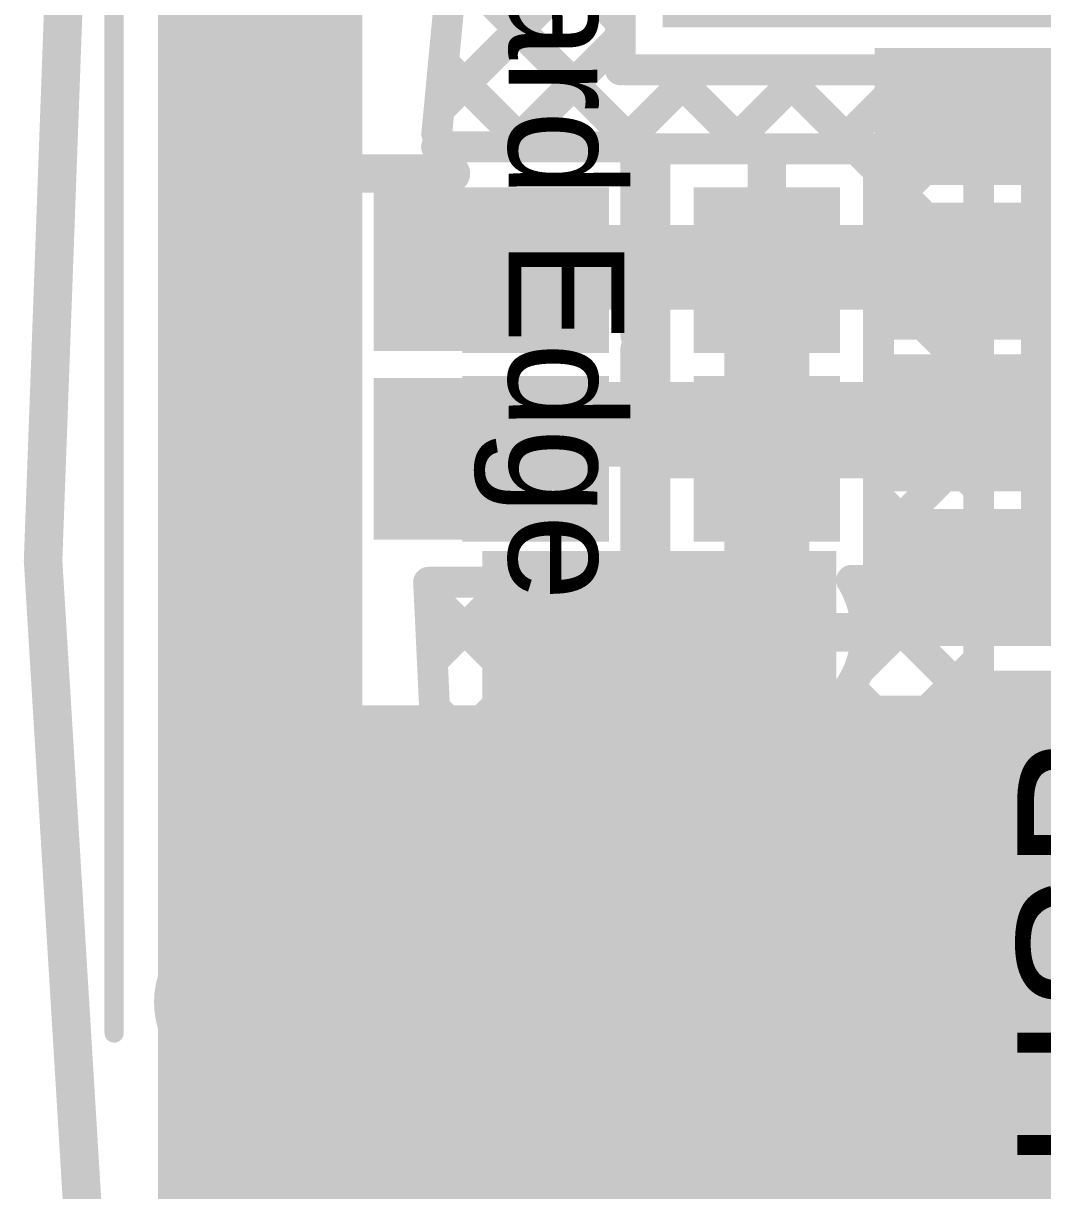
# Model space of a CAD drawing. Header units: millimetres. Extents: x -0.57 to 2.98, y -0.65 to 2.86.
# Drawn here: x -0.575 to -0.3104, y 0.9421 to 1.2451 of the extents above; entities that cross this region are included whole.
import ezdxf

# ---------------------------------------------------------------- set-up
doc = ezdxf.new("R2010")
doc.units = ezdxf.units.MM
doc.header["$MEASUREMENT"] = 0
for name, color, linetype in [('BottomLayer', 5, 'Continuous'), ('BottomPaste', 16, 'Continuous'), ('BottomSolder', 6, 'Continuous'), ('Mechanical2', 216, 'Continuous'), ('MultiLayer', 9, 'Continuous'), ('PadHoleLayer', 156, 'Continuous'), ('TopLayer', 1, 'Continuous'), ('TopOverlay', 2, 'Continuous'), ('TopPaste', 8, 'Continuous'), ('TopSolder', 216, 'Continuous'), ('ViaHoleLayer', 16, 'Continuous')]:
    doc.layers.add(name, color=color, linetype=linetype)
doc.styles.add('Arial', font='', dxfattribs={"height": 0.2})
doc.styles.get('Arial').set_extended_font_data('Arial')

# ---------------------------------------------------------------- blocks, each defined once
blk = doc.blocks.new('U262_061N_4BVC11_238')
at = {"layer": 'BottomLayer'}
h = blk.add_hatch(color=5, dxfattribs=at)
edge = h.paths.add_edge_path()
edge.add_arc((0.17008, 0.08366), 0.01969, 0, 180)
edge.add_line((0.15039, 0.08366), (0.15039, 0.04429))
edge.add_arc((0.17008, 0.04429), 0.01969, 180, 360)
edge.add_line((0.18976, 0.04429), (0.18976, 0.08366))
h = blk.add_hatch(color=5, dxfattribs=at)
edge = h.paths.add_edge_path()
edge.add_arc((0.17008, -0.06398), 0.01969, 0, 180)
edge.add_line((0.15039, -0.06398), (0.15039, -0.10335))
edge.add_arc((0.17008, -0.10335), 0.01969, 180, 360)
edge.add_line((0.18976, -0.10335), (0.18976, -0.06398))
at = {"layer": 'BottomSolder'}
h = blk.add_hatch(color=6, dxfattribs=at)
edge = h.paths.add_edge_path()
edge.add_arc((0.17008, 0.08366), 0.02369, 0, 180)
edge.add_line((0.14639, 0.08366), (0.14639, 0.04429))
edge.add_arc((0.17008, 0.04429), 0.02369, 180, 360)
edge.add_line((0.19376, 0.04429), (0.19376, 0.08366))
h = blk.add_hatch(color=6, dxfattribs=at)
edge = h.paths.add_edge_path()
edge.add_arc((0.17008, -0.06398), 0.02369, 0, 180)
edge.add_line((0.14639, -0.06398), (0.14639, -0.10335))
edge.add_arc((0.17008, -0.10335), 0.02369, 180, 360)
edge.add_line((0.19376, -0.10335), (0.19376, -0.06398))
at = {"layer": 'MultiLayer'}
h = blk.add_hatch(color=9, dxfattribs=at)
edge = h.paths.add_edge_path()
edge.add_arc((0.17008, 0.08366), 0.01969, 0, 180)
edge.add_line((0.15039, 0.08366), (0.15039, 0.04429))
edge.add_arc((0.17008, 0.04429), 0.01969, 180, 360)
edge.add_line((0.18976, 0.04429), (0.18976, 0.08366))
h = blk.add_hatch(color=9, dxfattribs=at)
edge = h.paths.add_edge_path()
edge.add_arc((0.17008, -0.06398), 0.01969, 0, 180)
edge.add_line((0.15039, -0.06398), (0.15039, -0.10335))
edge.add_arc((0.17008, -0.10335), 0.01969, 180, 360)
edge.add_line((0.18976, -0.10335), (0.18976, -0.06398))
at = {"layer": 'PadHoleLayer'}
h = blk.add_hatch(color=156, dxfattribs=at)
edge = h.paths.add_edge_path()
edge.add_arc((0.17008, 0.04626), 0.00984, 180, 360)
edge.add_line((0.17992, 0.04626), (0.17992, 0.08169))
edge.add_arc((0.17008, 0.08169), 0.00984, 0, 180)
edge.add_line((0.16024, 0.08169), (0.16024, 0.04626))
h = blk.add_hatch(color=156, dxfattribs=at)
edge = h.paths.add_edge_path()
edge.add_arc((0.17008, -0.10138), 0.00984, 180, 360)
edge.add_line((0.17992, -0.10138), (0.17992, -0.06594))
edge.add_arc((0.17008, -0.06594), 0.00984, 0, 180)
edge.add_line((0.16024, -0.06594), (0.16024, -0.10138))
at = {"layer": 'TopLayer'}
for points in [[(-0.07362, 0.10335), (-0.04606, 0.10335), (-0.04606, 0.06398), (-0.07362, 0.06398)], [(-0.03346, 0.10335), (-0.00591, 0.10335), (-0.00591, 0.06398), (-0.03346, 0.06398)], [(0.03346, 0.06398), (0.00591, 0.06398), (0.00591, 0.10335), (0.03346, 0.10335)], [(0.07362, 0.06398), (0.04606, 0.06398), (0.04606, 0.10335), (0.07362, 0.10335)], [(0.09449, 0.10335), (0.12205, 0.10335), (0.12205, 0.06398), (0.09449, 0.06398)]]:
    blk.add_hatch(color=1, dxfattribs=at).paths.add_polyline_path(points)
h = blk.add_hatch(color=1, dxfattribs=at)
edge = h.paths.add_edge_path()
edge.add_arc((0.17008, 0.08366), 0.01969, 0, 180)
edge.add_line((0.15039, 0.08366), (0.15039, 0.04429))
edge.add_arc((0.17008, 0.04429), 0.01969, 180, 360)
edge.add_line((0.18976, 0.04429), (0.18976, 0.08366))
h = blk.add_hatch(color=1, dxfattribs=at)
edge = h.paths.add_edge_path()
edge.add_arc((0.17008, -0.06398), 0.01969, 0, 180)
edge.add_line((0.15039, -0.06398), (0.15039, -0.10335))
edge.add_arc((0.17008, -0.10335), 0.01969, 180, 360)
edge.add_line((0.18976, -0.10335), (0.18976, -0.06398))
at = {"layer": 'TopPaste'}
for points in [[(-0.07362, 0.10335), (-0.04606, 0.10335), (-0.04606, 0.06398), (-0.07362, 0.06398)], [(-0.03346, 0.10335), (-0.00591, 0.10335), (-0.00591, 0.06398), (-0.03346, 0.06398)], [(0.03346, 0.06398), (0.00591, 0.06398), (0.00591, 0.10335), (0.03346, 0.10335)], [(0.07362, 0.06398), (0.04606, 0.06398), (0.04606, 0.10335), (0.07362, 0.10335)], [(0.09449, 0.10335), (0.12205, 0.10335), (0.12205, 0.06398), (0.09449, 0.06398)]]:
    blk.add_hatch(color=8, dxfattribs=at).paths.add_polyline_path(points)
at = {"layer": 'TopSolder'}
for points in [[(-0.07762, 0.10735), (-0.04206, 0.10735), (-0.04206, 0.05998), (-0.07762, 0.05998)], [(-0.03746, 0.10735), (-0.00191, 0.10735), (-0.00191, 0.05998), (-0.03746, 0.05998)], [(0.03746, 0.05998), (0.00191, 0.05998), (0.00191, 0.10735), (0.03746, 0.10735)], [(0.07762, 0.05998), (0.04206, 0.05998), (0.04206, 0.10735), (0.07762, 0.10735)], [(0.09049, 0.10735), (0.12605, 0.10735), (0.12605, 0.05998), (0.09049, 0.05998)]]:
    blk.add_hatch(color=216, dxfattribs=at).paths.add_polyline_path(points)
h = blk.add_hatch(color=216, dxfattribs=at)
edge = h.paths.add_edge_path()
edge.add_arc((0.17008, 0.08366), 0.02369, 0, 180)
edge.add_line((0.14639, 0.08366), (0.14639, 0.04429))
edge.add_arc((0.17008, 0.04429), 0.02369, 180, 360)
edge.add_line((0.19376, 0.04429), (0.19376, 0.08366))
h = blk.add_hatch(color=216, dxfattribs=at)
edge = h.paths.add_edge_path()
edge.add_arc((0.17008, -0.06398), 0.02369, 0, 180)
edge.add_line((0.14639, -0.06398), (0.14639, -0.10335))
edge.add_arc((0.17008, -0.10335), 0.02369, 180, 360)
edge.add_line((0.19376, -0.10335), (0.19376, -0.06398))
at = {"layer": 'TopOverlay'}
for points, const_width in [([(0.17808, -0.03701), (0.17808, 0.01348)], 0.005), ([(-0.045, -0.105), (-0.045, -0.05)], 0.01), ([(-0.045, -0.105), (-0.0675, -0.0825)], 0.01), ([(-0.045, -0.105), (-0.0225, -0.0825)], 0.01), ([(0.17808, -0.1374), (-0.17808, -0.1374)], 0.005)]:
    blk.add_lwpolyline(points, dxfattribs=dict(at, const_width=const_width))
for points, const_width in [([(0.17683, 0.01348, 1), (0.17933, 0.01348, 1)], 0.0025), ([(0.17683, -0.03701, 1), (0.17933, -0.03701, 1)], 0.0025), ([(-0.0475, -0.05, 1), (-0.0425, -0.05, 1)], 0.005), ([(-0.07, -0.0825, 1), (-0.065, -0.0825, 1)], 0.005), ([(-0.025, -0.0825, 1), (-0.02, -0.0825, 1)], 0.005), ([(-0.0475, -0.105, 1), (-0.0425, -0.105, 1)], 0.005), ([(-0.0475, -0.105, 1), (-0.0425, -0.105, 1)], 0.005), ([(-0.0475, -0.105, 1), (-0.0425, -0.105, 1)], 0.005), ([(0.17683, -0.1374, 1), (0.17933, -0.1374, 1)], 0.0025)]:
    blk.add_lwpolyline(points, format="xyb", close=True, dxfattribs=dict(at, const_width=const_width))
blk.add_text('Board Edge', height=0.03, dxfattribs=at).set_placement((-0.146, -0.035))
blk = doc.blocks.new('R__0603_B_253')
at = {"layer": 'BottomLayer'}
for points in [[(-0.045, -0.0175), (-0.045, 0.0175), (-0.015, 0.0175), (-0.015, -0.0175)], [(0.015, -0.0175), (0.015, 0.0175), (0.045, 0.0175), (0.045, -0.0175)]]:
    blk.add_hatch(color=5, dxfattribs=at).paths.add_polyline_path(points)
at = {"layer": 'BottomPaste'}
for points in [[(-0.045, -0.0175), (-0.045, 0.0175), (-0.015, 0.0175), (-0.015, -0.0175)], [(0.015, -0.0175), (0.015, 0.0175), (0.045, 0.0175), (0.045, -0.0175)]]:
    blk.add_hatch(color=16, dxfattribs=at).paths.add_polyline_path(points)
at = {"layer": 'BottomSolder'}
for points in [[(-0.049, -0.0215), (-0.049, 0.0215), (-0.011, 0.0215), (-0.011, -0.0215)], [(0.011, -0.0215), (0.011, 0.0215), (0.049, 0.0215), (0.049, -0.0215)]]:
    blk.add_hatch(color=6, dxfattribs=at).paths.add_polyline_path(points)
blk = doc.blocks.new('R__0603_B_254')
at = {"layer": 'BottomLayer'}
for points in [[(-0.045, -0.0175), (-0.045, 0.0175), (-0.015, 0.0175), (-0.015, -0.0175)], [(0.015, -0.0175), (0.015, 0.0175), (0.045, 0.0175), (0.045, -0.0175)]]:
    blk.add_hatch(color=5, dxfattribs=at).paths.add_polyline_path(points)
at = {"layer": 'BottomPaste'}
for points in [[(-0.045, -0.0175), (-0.045, 0.0175), (-0.015, 0.0175), (-0.015, -0.0175)], [(0.015, -0.0175), (0.015, 0.0175), (0.045, 0.0175), (0.045, -0.0175)]]:
    blk.add_hatch(color=16, dxfattribs=at).paths.add_polyline_path(points)
at = {"layer": 'BottomSolder'}
for points in [[(-0.049, -0.0215), (-0.049, 0.0215), (-0.011, 0.0215), (-0.011, -0.0215)], [(0.011, -0.0215), (0.011, 0.0215), (0.049, 0.0215), (0.049, -0.0215)]]:
    blk.add_hatch(color=6, dxfattribs=at).paths.add_polyline_path(points)

msp = doc.modelspace()

# ---------------------------------------------------------------- hatches: boundary and pattern name
at = {"layer": 'BottomLayer'}
for points in [[(-0.408, 1.244), (0.022, 1.244), (0.022, 1.613), (-0.408, 1.613)], [(-0.409, 1.244), (-0.277, 1.244), (-0.277, 1.354), (-0.409, 1.354)], [(-0.316, 1.084), (-0.275, 1.084), (-0.275, 1.236), (-0.316, 1.236)], [(-0.484, 1.16), (-0.427, 1.16), (-0.427, 1.202), (-0.484, 1.202)], [(-0.484, 1.111), (-0.427, 1.111), (-0.427, 1.153), (-0.484, 1.153)]]:
    msp.add_hatch(color=5, dxfattribs=at).paths.add_polyline_path(points)
h = msp.add_hatch(color=5, dxfattribs=at)
edge = h.paths.add_edge_path()
edge.add_arc((-0.4678, 1.18176), 0.01181, 0, 360)
h = msp.add_hatch(color=5, dxfattribs=at)
edge = h.paths.add_edge_path()
edge.add_arc((-0.4678, 1.141), 0.01181, 0, 360)
h = msp.add_hatch(color=5, dxfattribs=at)
edge = h.paths.add_edge_path()
edge.add_arc((-0.382, 1.087), 0.01181, 0, 360)
h = msp.add_hatch(color=5, dxfattribs=at)
edge = h.paths.add_edge_path()
edge.add_arc((-0.52332, 1.027), 0.01181, 0, 360)
h = msp.add_hatch(color=5, dxfattribs=at)
edge = h.paths.add_edge_path()
edge.add_arc((-0.4995, 1.027), 0.01181, 0, 360)
h = msp.add_hatch(color=5, dxfattribs=at)
edge = h.paths.add_edge_path()
edge.add_arc((-0.47569, 1.027), 0.01181, 0, 360)
h = msp.add_hatch(color=5, dxfattribs=at)
edge = h.paths.add_edge_path()
edge.add_arc((-0.37168, 1.02552), 0.01181, 0, 360)
h = msp.add_hatch(color=5, dxfattribs=at)
edge = h.paths.add_edge_path()
edge.add_arc((-0.34786, 1.02552), 0.01181, 0, 360)
h = msp.add_hatch(color=5, dxfattribs=at)
edge = h.paths.add_edge_path()
edge.add_arc((-0.32404, 1.02552), 0.01181, 0, 360)
h = msp.add_hatch(color=5, dxfattribs=at)
edge = h.paths.add_edge_path()
edge.add_arc((-0.52332, 0.955), 0.01181, 0, 360)
h = msp.add_hatch(color=5, dxfattribs=at)
edge = h.paths.add_edge_path()
edge.add_arc((-0.4995, 0.955), 0.01181, 0, 360)
h = msp.add_hatch(color=5, dxfattribs=at)
edge = h.paths.add_edge_path()
edge.add_arc((-0.47569, 0.955), 0.01181, 0, 360)
h = msp.add_hatch(color=5, dxfattribs=at)
edge = h.paths.add_edge_path()
edge.add_arc((-0.372, 0.955), 0.01181, 0, 360)
h = msp.add_hatch(color=5, dxfattribs=at)
edge = h.paths.add_edge_path()
edge.add_arc((-0.34818, 0.955), 0.01181, 0, 360)
h = msp.add_hatch(color=5, dxfattribs=at)
edge = h.paths.add_edge_path()
edge.add_arc((-0.32436, 0.955), 0.01181, 0, 360)
at = {"layer": 'BottomSolder'}
h = msp.add_hatch(color=6, dxfattribs=at)
edge = h.paths.add_edge_path()
edge.add_arc((-0.4678, 1.18176), 0.00791, 0, 360)
h = msp.add_hatch(color=6, dxfattribs=at)
edge = h.paths.add_edge_path()
edge.add_arc((-0.4678, 1.141), 0.00791, 0, 360)
h = msp.add_hatch(color=6, dxfattribs=at)
edge = h.paths.add_edge_path()
edge.add_arc((-0.382, 1.087), 0.00791, 0, 360)
h = msp.add_hatch(color=6, dxfattribs=at)
edge = h.paths.add_edge_path()
edge.add_arc((-0.52332, 1.027), 0.00791, 0, 360)
h = msp.add_hatch(color=6, dxfattribs=at)
edge = h.paths.add_edge_path()
edge.add_arc((-0.4995, 1.027), 0.00791, 0, 360)
h = msp.add_hatch(color=6, dxfattribs=at)
edge = h.paths.add_edge_path()
edge.add_arc((-0.47569, 1.027), 0.00791, 0, 360)
h = msp.add_hatch(color=6, dxfattribs=at)
edge = h.paths.add_edge_path()
edge.add_arc((-0.37168, 1.02552), 0.00791, 0, 360)
h = msp.add_hatch(color=6, dxfattribs=at)
edge = h.paths.add_edge_path()
edge.add_arc((-0.34786, 1.02552), 0.00791, 0, 360)
h = msp.add_hatch(color=6, dxfattribs=at)
edge = h.paths.add_edge_path()
edge.add_arc((-0.32404, 1.02552), 0.00791, 0, 360)
h = msp.add_hatch(color=6, dxfattribs=at)
edge = h.paths.add_edge_path()
edge.add_arc((-0.52332, 0.955), 0.00791, 0, 360)
h = msp.add_hatch(color=6, dxfattribs=at)
edge = h.paths.add_edge_path()
edge.add_arc((-0.4995, 0.955), 0.00791, 0, 360)
h = msp.add_hatch(color=6, dxfattribs=at)
edge = h.paths.add_edge_path()
edge.add_arc((-0.47569, 0.955), 0.00791, 0, 360)
h = msp.add_hatch(color=6, dxfattribs=at)
edge = h.paths.add_edge_path()
edge.add_arc((-0.372, 0.955), 0.00791, 0, 360)
h = msp.add_hatch(color=6, dxfattribs=at)
edge = h.paths.add_edge_path()
edge.add_arc((-0.34818, 0.955), 0.00791, 0, 360)
h = msp.add_hatch(color=6, dxfattribs=at)
edge = h.paths.add_edge_path()
edge.add_arc((-0.32436, 0.955), 0.00791, 0, 360)
at = {"layer": 'TopLayer'}
for points in [[(-0.54, 0.908), (-0.487, 0.908), (-0.487, 1.353), (-0.54, 1.353)], [(-0.351, 1.085), (-0.249, 1.085), (-0.249, 1.117), (-0.351, 1.117)], [(-0.4558, 0.962), (-0.364, 0.962), (-0.364, 1.10806), (-0.4558, 1.10806)], [(-0.52, 0.908), (-0.308, 0.908), (-0.308, 1.068), (-0.52, 1.068)]]:
    msp.add_hatch(color=1, dxfattribs=at).paths.add_polyline_path(points)
h = msp.add_hatch(color=1, dxfattribs=at)
edge = h.paths.add_edge_path()
edge.add_arc((-0.4678, 1.18176), 0.01181, 0, 360)
h = msp.add_hatch(color=1, dxfattribs=at)
edge = h.paths.add_edge_path()
edge.add_arc((-0.4678, 1.141), 0.01181, 0, 360)
h = msp.add_hatch(color=1, dxfattribs=at)
edge = h.paths.add_edge_path()
edge.add_arc((-0.382, 1.087), 0.01181, 0, 360)
h = msp.add_hatch(color=1, dxfattribs=at)
edge = h.paths.add_edge_path()
edge.add_arc((-0.52332, 1.027), 0.01181, 0, 360)
h = msp.add_hatch(color=1, dxfattribs=at)
edge = h.paths.add_edge_path()
edge.add_arc((-0.4995, 1.027), 0.01181, 0, 360)
h = msp.add_hatch(color=1, dxfattribs=at)
edge = h.paths.add_edge_path()
edge.add_arc((-0.47569, 1.027), 0.01181, 0, 360)
h = msp.add_hatch(color=1, dxfattribs=at)
edge = h.paths.add_edge_path()
edge.add_arc((-0.37168, 1.02552), 0.01181, 0, 360)
h = msp.add_hatch(color=1, dxfattribs=at)
edge = h.paths.add_edge_path()
edge.add_arc((-0.34786, 1.02552), 0.01181, 0, 360)
h = msp.add_hatch(color=1, dxfattribs=at)
edge = h.paths.add_edge_path()
edge.add_arc((-0.32404, 1.02552), 0.01181, 0, 360)
h = msp.add_hatch(color=1, dxfattribs=at)
edge = h.paths.add_edge_path()
edge.add_arc((-0.52332, 0.955), 0.01181, 0, 360)
h = msp.add_hatch(color=1, dxfattribs=at)
edge = h.paths.add_edge_path()
edge.add_arc((-0.4995, 0.955), 0.01181, 0, 360)
h = msp.add_hatch(color=1, dxfattribs=at)
edge = h.paths.add_edge_path()
edge.add_arc((-0.47569, 0.955), 0.01181, 0, 360)
h = msp.add_hatch(color=1, dxfattribs=at)
edge = h.paths.add_edge_path()
edge.add_arc((-0.372, 0.955), 0.01181, 0, 360)
h = msp.add_hatch(color=1, dxfattribs=at)
edge = h.paths.add_edge_path()
edge.add_arc((-0.34818, 0.955), 0.01181, 0, 360)
h = msp.add_hatch(color=1, dxfattribs=at)
edge = h.paths.add_edge_path()
edge.add_arc((-0.32436, 0.955), 0.01181, 0, 360)
at = {"layer": 'TopSolder'}
h = msp.add_hatch(color=216, dxfattribs=at)
edge = h.paths.add_edge_path()
edge.add_arc((-0.4678, 1.18176), 0.00791, 0, 360)
h = msp.add_hatch(color=216, dxfattribs=at)
edge = h.paths.add_edge_path()
edge.add_arc((-0.4678, 1.141), 0.00791, 0, 360)
h = msp.add_hatch(color=216, dxfattribs=at)
edge = h.paths.add_edge_path()
edge.add_arc((-0.382, 1.087), 0.00791, 0, 360)
h = msp.add_hatch(color=216, dxfattribs=at)
edge = h.paths.add_edge_path()
edge.add_arc((-0.52332, 1.027), 0.00791, 0, 360)
h = msp.add_hatch(color=216, dxfattribs=at)
edge = h.paths.add_edge_path()
edge.add_arc((-0.4995, 1.027), 0.00791, 0, 360)
h = msp.add_hatch(color=216, dxfattribs=at)
edge = h.paths.add_edge_path()
edge.add_arc((-0.47569, 1.027), 0.00791, 0, 360)
h = msp.add_hatch(color=216, dxfattribs=at)
edge = h.paths.add_edge_path()
edge.add_arc((-0.37168, 1.02552), 0.00791, 0, 360)
h = msp.add_hatch(color=216, dxfattribs=at)
edge = h.paths.add_edge_path()
edge.add_arc((-0.34786, 1.02552), 0.00791, 0, 360)
h = msp.add_hatch(color=216, dxfattribs=at)
edge = h.paths.add_edge_path()
edge.add_arc((-0.32404, 1.02552), 0.00791, 0, 360)
h = msp.add_hatch(color=216, dxfattribs=at)
edge = h.paths.add_edge_path()
edge.add_arc((-0.52332, 0.955), 0.00791, 0, 360)
h = msp.add_hatch(color=216, dxfattribs=at)
edge = h.paths.add_edge_path()
edge.add_arc((-0.4995, 0.955), 0.00791, 0, 360)
h = msp.add_hatch(color=216, dxfattribs=at)
edge = h.paths.add_edge_path()
edge.add_arc((-0.47569, 0.955), 0.00791, 0, 360)
h = msp.add_hatch(color=216, dxfattribs=at)
edge = h.paths.add_edge_path()
edge.add_arc((-0.372, 0.955), 0.00791, 0, 360)
h = msp.add_hatch(color=216, dxfattribs=at)
edge = h.paths.add_edge_path()
edge.add_arc((-0.34818, 0.955), 0.00791, 0, 360)
h = msp.add_hatch(color=216, dxfattribs=at)
edge = h.paths.add_edge_path()
edge.add_arc((-0.32436, 0.955), 0.00791, 0, 360)
at = {"layer": 'ViaHoleLayer'}
h = msp.add_hatch(color=16, dxfattribs=at)
edge = h.paths.add_edge_path()
edge.add_arc((-0.4678, 1.18176), 0.00591, 0, 360)
h = msp.add_hatch(color=16, dxfattribs=at)
edge = h.paths.add_edge_path()
edge.add_arc((-0.4678, 1.141), 0.00591, 0, 360)
h = msp.add_hatch(color=16, dxfattribs=at)
edge = h.paths.add_edge_path()
edge.add_arc((-0.382, 1.087), 0.00591, 0, 360)
h = msp.add_hatch(color=16, dxfattribs=at)
edge = h.paths.add_edge_path()
edge.add_arc((-0.52332, 1.027), 0.00591, 0, 360)
h = msp.add_hatch(color=16, dxfattribs=at)
edge = h.paths.add_edge_path()
edge.add_arc((-0.4995, 1.027), 0.00591, 0, 360)
h = msp.add_hatch(color=16, dxfattribs=at)
edge = h.paths.add_edge_path()
edge.add_arc((-0.47569, 1.027), 0.00591, 0, 360)
h = msp.add_hatch(color=16, dxfattribs=at)
edge = h.paths.add_edge_path()
edge.add_arc((-0.37168, 1.02552), 0.00591, 0, 360)
h = msp.add_hatch(color=16, dxfattribs=at)
edge = h.paths.add_edge_path()
edge.add_arc((-0.34786, 1.02552), 0.00591, 0, 360)
h = msp.add_hatch(color=16, dxfattribs=at)
edge = h.paths.add_edge_path()
edge.add_arc((-0.32404, 1.02552), 0.00591, 0, 360)
h = msp.add_hatch(color=16, dxfattribs=at)
edge = h.paths.add_edge_path()
edge.add_arc((-0.52332, 0.955), 0.00591, 0, 360)
h = msp.add_hatch(color=16, dxfattribs=at)
edge = h.paths.add_edge_path()
edge.add_arc((-0.4995, 0.955), 0.00591, 0, 360)
h = msp.add_hatch(color=16, dxfattribs=at)
edge = h.paths.add_edge_path()
edge.add_arc((-0.47569, 0.955), 0.00591, 0, 360)
h = msp.add_hatch(color=16, dxfattribs=at)
edge = h.paths.add_edge_path()
edge.add_arc((-0.372, 0.955), 0.00591, 0, 360)
h = msp.add_hatch(color=16, dxfattribs=at)
edge = h.paths.add_edge_path()
edge.add_arc((-0.34818, 0.955), 0.00591, 0, 360)
h = msp.add_hatch(color=16, dxfattribs=at)
edge = h.paths.add_edge_path()
edge.add_arc((-0.32436, 0.955), 0.00591, 0, 360)

# ---------------------------------------------------------------- linework, layer by layer
at = {"layer": 'BottomLayer'}
for points, const_width in [([(-0.42, 1.233), (-0.42, 1.365)], 0.008), ([(-0.45263, 1.2781), (-0.42, 1.24546)], 0.008), ([(-0.46766, 1.21636), (-0.46248, 1.27117)], 0.008), ([(-0.46706, 1.22267), (-0.42, 1.26973)], 0.008), ([(-0.46347, 1.26065), (-0.411, 1.20818)], 0.008), ([(-0.44845, 1.213), (-0.42, 1.24145)], 0.008), ([(-0.46591, 1.23481), (-0.44411, 1.213)], 0.008), ([(-0.42016, 1.213), (-0.40016, 1.233)], 0.008), ([(-0.419, 1.233), (-0.327, 1.233)], 0.008), ([(-0.419, 1.233), (-0.327, 1.233)], 0.008), ([(-0.40754, 1.233), (-0.38704, 1.2125)], 0.008), ([(-0.39238, 1.2125), (-0.37188, 1.233)], 0.008), ([(-0.37925, 1.233), (-0.35875, 1.2125)], 0.008), ([(-0.3641, 1.2125), (-0.3436, 1.233)], 0.008), ([(-0.35097, 1.233), (-0.327, 1.20903)], 0.008), ([(-0.327, 1.073), (-0.327, 1.233)], 0.008), ([(-0.353, 1.19531), (-0.327, 1.22131)], 0.008), ([(-0.46772, 1.213), (-0.416, 1.213)], 0.008), ([(-0.411, 1.2125), (-0.353, 1.2125)], 0.008), ([(-0.411, 1.1635), (-0.411, 1.2125)], 0.008), ([(-0.35875, 1.2125), (-0.353, 1.20675)], 0.008), ([(-0.353, 1.1635), (-0.353, 1.2125)], 0.008), ([(-0.416, 1.164), (-0.416, 1.2095)], 0.008), ([(-0.416, 1.164), (-0.416, 1.2095)], 0.008), ([(-0.382, 1.181), (-0.382, 1.2085)], 0.01), ([(-0.353, 1.20675), (-0.327, 1.18075)], 0.008), ([(-0.416, 1.18888), (-0.411, 1.19388)], 0.008), ([(-0.353, 1.16703), (-0.327, 1.19303)], 0.008), ([(-0.416, 1.18489), (-0.411, 1.17989)], 0.008), ([(-0.407, 1.181), (-0.382, 1.181)], 0.01), ([(-0.382, 1.132), (-0.382, 1.174)], 0.022), ([(-0.382, 1.181), (-0.357, 1.181)], 0.01), ([(-0.353, 1.17846), (-0.327, 1.15246)], 0.008), ([(-0.416, 1.1606), (-0.411, 1.1656)], 0.008), ([(-0.411, 1.1495), (-0.411, 1.1635)], 0.008), ([(-0.411, 1.1495), (-0.411, 1.1635)], 0.008), ([(-0.353, 1.13874), (-0.327, 1.16474)], 0.008), ([(-0.353, 1.1495), (-0.353, 1.1635)], 0.008), ([(-0.353, 1.1495), (-0.353, 1.1635)], 0.008), ([(-0.416, 1.1525), (-0.416, 1.1605)], 0.008), ([(-0.416, 1.1525), (-0.416, 1.1605)], 0.008), ([(-0.416, 1.1525), (-0.416, 1.1605)], 0.008), ([(-0.416, 1.1525), (-0.416, 1.1605)], 0.008), ([(-0.416, 1.15661), (-0.411, 1.15161)], 0.008), ([(-0.416, 1.1035), (-0.416, 1.149)], 0.008), ([(-0.416, 1.1035), (-0.416, 1.149)], 0.008), ([(-0.411, 1.1005), (-0.411, 1.1495)], 0.008), ([(-0.353, 1.15018), (-0.327, 1.12418)], 0.008), ([(-0.353, 1.1005), (-0.353, 1.1495)], 0.008), ([(-0.382, 1.087), (-0.382, 1.132)], 0.022), ([(-0.416, 1.13231), (-0.411, 1.13731)], 0.008), ([(-0.353, 1.11046), (-0.327, 1.13646)], 0.008), ([(-0.407, 1.132), (-0.382, 1.132)], 0.01), ([(-0.382, 1.132), (-0.357, 1.132)], 0.01), ([(-0.416, 1.12833), (-0.411, 1.12333)], 0.008), ([(-0.353, 1.12189), (-0.327, 1.09589)], 0.008), ([(-0.416, 1.10403), (-0.411, 1.10903)], 0.008), ([(-0.35823, 1.07695), (-0.327, 1.10817)], 0.008), ([(-0.42003, 1.1), (-0.416, 1.10403)], 0.008), ([(-0.46978, 1.1), (-0.416, 1.1)], 0.008), ([(-0.46978, 1.1), (-0.46748, 1.05147)], 0.008), ([(-0.46881, 1.0795), (-0.44831, 1.1)], 0.008), ([(-0.46753, 1.0525), (-0.42003, 1.1)], 0.008), ([(-0.44424, 1.1), (-0.38895, 1.0447)], 0.008), ([(-0.416, 1.10004), (-0.40742, 1.09146)], 0.008), ([(-0.411, 1.1005), (-0.404, 1.1005)], 0.008), ([(-0.36, 1.1005), (-0.353, 1.1005)], 0.008), ([(-0.35989, 1.1005), (-0.27179, 1.0124)], 0.008), ([(-0.46964, 1.09712), (-0.39748, 1.02496)], 0.008), ([(-0.40381, 1.087), (-0.382, 1.087)], 0.01), ([(-0.382, 1.087), (-0.36019, 1.087)], 0.01), ([(-0.382, 1.06519), (-0.382, 1.087)], 0.01), ([(-0.4528, 1.03894), (-0.40765, 1.0841)], 0.008), ([(-0.35738, 1.04951), (-0.327, 1.07989)], 0.008), ([(-0.36046, 1.07278), (-0.33625, 1.04857)], 0.008), ([(-0.32751, 1.0511), (-0.30561, 1.073)], 0.008), ([(-0.327, 1.073), (-0.264, 1.073)], 0.008), ([(-0.46824, 1.06743), (-0.4021, 1.00129)], 0.008), ([(-0.45054, 1.01292), (-0.39727, 1.06619)], 0.008), ([(-0.44429, 0.99088), (-0.37195, 1.06323)], 0.008), ([(-0.37754, 1.06158), (-0.36683, 1.05087)], 0.008), ([(-0.47569, 1.027), (-0.47569, 1.04881)], 0.01), ([(-0.37168, 1.02552), (-0.37168, 1.04733)], 0.01), ([(-0.34786, 1.02552), (-0.34786, 1.04733)], 0.01), ([(-0.32404, 1.02552), (-0.32404, 1.04733)], 0.01), ([(-0.47569, 1.027), (-0.45387, 1.027)], 0.01), ([(-0.39349, 1.02552), (-0.37168, 1.02552)], 0.01), ([(-0.32404, 1.02552), (-0.30223, 1.02552)], 0.01), ([(-0.45049, 1.02139), (-0.39527, 0.96617)], 0.008), ([(-0.44995, 0.95694), (-0.4004, 1.00649)], 0.008), ([(-0.49766, 0.991), (-0.44829, 0.991)], 0.01), ([(-0.39939, 0.991), (-0.35002, 0.991)], 0.01), ([(-0.35002, 0.991), (-0.30065, 0.991)], 0.01), ([(-0.44448, 0.9871), (-0.28738, 0.83)], 0.008), ([(-0.45515, 0.92346), (-0.40113, 0.97747)], 0.008), ([(-0.45223, 0.96657), (-0.31469, 0.82902)], 0.008), ([(-0.47569, 0.955), (-0.45387, 0.955)], 0.01), ([(-0.39381, 0.955), (-0.372, 0.955)], 0.01), ([(-0.372, 0.93319), (-0.372, 0.955)], 0.01), ([(-0.34818, 0.93319), (-0.34818, 0.955)], 0.01), ([(-0.32436, 0.93319), (-0.32436, 0.955)], 0.01), ([(-0.32436, 0.955), (-0.30255, 0.955)], 0.01), ([(-0.45188, 0.89844), (-0.3977, 0.95262)], 0.008), ([(-0.45438, 0.94043), (-0.32999, 0.81605)], 0.008)]:
    msp.add_lwpolyline(points, dxfattribs=dict(at, const_width=const_width))
for points, const_width in [([(-0.422, 1.24546, 1), (-0.418, 1.24546, 1)], 0.004), ([(-0.422, 1.24145, 1), (-0.418, 1.24145, 1)], 0.004), ([(-0.46791, 1.23481, 1), (-0.46391, 1.23481, 1)], 0.004), ([(-0.422, 1.233, 1), (-0.418, 1.233, 1)], 0.004), ([(-0.421, 1.233, 1), (-0.417, 1.233, 1)], 0.004), ([(-0.421, 1.233, 1), (-0.417, 1.233, 1)], 0.004), ([(-0.40954, 1.233, 1), (-0.40554, 1.233, 1)], 0.004), ([(-0.40216, 1.233, 1), (-0.39816, 1.233, 1)], 0.004), ([(-0.38125, 1.233, 1), (-0.37725, 1.233, 1)], 0.004), ([(-0.37388, 1.233, 1), (-0.36988, 1.233, 1)], 0.004), ([(-0.35297, 1.233, 1), (-0.34897, 1.233, 1)], 0.004), ([(-0.3456, 1.233, 1), (-0.3416, 1.233, 1)], 0.004), ([(-0.329, 1.233, 1), (-0.325, 1.233, 1)], 0.004), ([(-0.329, 1.233, 1), (-0.325, 1.233, 1)], 0.004), ([(-0.329, 1.233, 1), (-0.325, 1.233, 1)], 0.004), ([(-0.46906, 1.22267, 1), (-0.46506, 1.22267, 1)], 0.004), ([(-0.329, 1.22131, 1), (-0.325, 1.22131, 1)], 0.004), ([(-0.46966, 1.21636, 1), (-0.46566, 1.21636, 1)], 0.004), ([(-0.46972, 1.213, 1), (-0.46572, 1.213, 1)], 0.004), ([(-0.45045, 1.213, 1), (-0.44645, 1.213, 1)], 0.004), ([(-0.44611, 1.213, 1), (-0.44211, 1.213, 1)], 0.004), ([(-0.42216, 1.213, 1), (-0.41816, 1.213, 1)], 0.004), ([(-0.418, 1.213, 1), (-0.414, 1.213, 1)], 0.004), ([(-0.413, 1.2125, 1), (-0.409, 1.2125, 1)], 0.004), ([(-0.413, 1.2125, 1), (-0.409, 1.2125, 1)], 0.004), ([(-0.39438, 1.2125, 1), (-0.39038, 1.2125, 1)], 0.004), ([(-0.38904, 1.2125, 1), (-0.38504, 1.2125, 1)], 0.004), ([(-0.3661, 1.2125, 1), (-0.3621, 1.2125, 1)], 0.004), ([(-0.36075, 1.2125, 1), (-0.35675, 1.2125, 1)], 0.004), ([(-0.36075, 1.2125, 1), (-0.35675, 1.2125, 1)], 0.004), ([(-0.355, 1.2125, 1), (-0.351, 1.2125, 1)], 0.004), ([(-0.355, 1.2125, 1), (-0.351, 1.2125, 1)], 0.004), ([(-0.418, 1.2095, 1), (-0.414, 1.2095, 1)], 0.004), ([(-0.418, 1.2095, 1), (-0.414, 1.2095, 1)], 0.004), ([(-0.413, 1.20818, 1), (-0.409, 1.20818, 1)], 0.004), ([(-0.3845, 1.2085, 1), (-0.3795, 1.2085, 1)], 0.005), ([(-0.329, 1.20903, 1), (-0.325, 1.20903, 1)], 0.004), ([(-0.355, 1.20675, 1), (-0.351, 1.20675, 1)], 0.004), ([(-0.355, 1.20675, 1), (-0.351, 1.20675, 1)], 0.004), ([(-0.413, 1.19388, 1), (-0.409, 1.19388, 1)], 0.004), ([(-0.355, 1.19531, 1), (-0.351, 1.19531, 1)], 0.004), ([(-0.329, 1.19303, 1), (-0.325, 1.19303, 1)], 0.004), ([(-0.418, 1.18888, 1), (-0.414, 1.18888, 1)], 0.004), ([(-0.418, 1.18489, 1), (-0.414, 1.18489, 1)], 0.004), ([(-0.4095, 1.181, 1), (-0.4045, 1.181, 1)], 0.005), ([(-0.3875, 1.174, 1), (-0.3765, 1.174, 1)], 0.011), ([(-0.3845, 1.181, 1), (-0.3795, 1.181, 1)], 0.005), ([(-0.3845, 1.181, 1), (-0.3795, 1.181, 1)], 0.005), ([(-0.3845, 1.181, 1), (-0.3795, 1.181, 1)], 0.005), ([(-0.3595, 1.181, 1), (-0.3545, 1.181, 1)], 0.005), ([(-0.329, 1.18075, 1), (-0.325, 1.18075, 1)], 0.004), ([(-0.413, 1.17989, 1), (-0.409, 1.17989, 1)], 0.004), ([(-0.355, 1.17846, 1), (-0.351, 1.17846, 1)], 0.004), ([(-0.413, 1.1656, 1), (-0.409, 1.1656, 1)], 0.004), ([(-0.355, 1.16703, 1), (-0.351, 1.16703, 1)], 0.004), ([(-0.418, 1.164, 1), (-0.414, 1.164, 1)], 0.004), ([(-0.418, 1.164, 1), (-0.414, 1.164, 1)], 0.004), ([(-0.413, 1.1635, 1), (-0.409, 1.1635, 1)], 0.004), ([(-0.413, 1.1635, 1), (-0.409, 1.1635, 1)], 0.004), ([(-0.413, 1.1635, 1), (-0.409, 1.1635, 1)], 0.004), ([(-0.355, 1.1635, 1), (-0.351, 1.1635, 1)], 0.004), ([(-0.355, 1.1635, 1), (-0.351, 1.1635, 1)], 0.004), ([(-0.355, 1.1635, 1), (-0.351, 1.1635, 1)], 0.004), ([(-0.329, 1.16474, 1), (-0.325, 1.16474, 1)], 0.004), ([(-0.418, 1.1606, 1), (-0.414, 1.1606, 1)], 0.004), ([(-0.418, 1.1605, 1), (-0.414, 1.1605, 1)], 0.004), ([(-0.418, 1.1605, 1), (-0.414, 1.1605, 1)], 0.004), ([(-0.418, 1.1605, 1), (-0.414, 1.1605, 1)], 0.004), ([(-0.418, 1.1605, 1), (-0.414, 1.1605, 1)], 0.004), ([(-0.418, 1.15661, 1), (-0.414, 1.15661, 1)], 0.004), ([(-0.418, 1.1525, 1), (-0.414, 1.1525, 1)], 0.004), ([(-0.418, 1.1525, 1), (-0.414, 1.1525, 1)], 0.004), ([(-0.418, 1.1525, 1), (-0.414, 1.1525, 1)], 0.004), ([(-0.418, 1.1525, 1), (-0.414, 1.1525, 1)], 0.004), ([(-0.413, 1.15161, 1), (-0.409, 1.15161, 1)], 0.004), ([(-0.329, 1.15246, 1), (-0.325, 1.15246, 1)], 0.004), ([(-0.418, 1.149, 1), (-0.414, 1.149, 1)], 0.004), ([(-0.418, 1.149, 1), (-0.414, 1.149, 1)], 0.004), ([(-0.413, 1.1495, 1), (-0.409, 1.1495, 1)], 0.004), ([(-0.413, 1.1495, 1), (-0.409, 1.1495, 1)], 0.004), ([(-0.413, 1.1495, 1), (-0.409, 1.1495, 1)], 0.004), ([(-0.355, 1.15018, 1), (-0.351, 1.15018, 1)], 0.004), ([(-0.355, 1.1495, 1), (-0.351, 1.1495, 1)], 0.004), ([(-0.355, 1.1495, 1), (-0.351, 1.1495, 1)], 0.004), ([(-0.355, 1.1495, 1), (-0.351, 1.1495, 1)], 0.004), ([(-0.3875, 1.132, 1), (-0.3765, 1.132, 1)], 0.011), ([(-0.3875, 1.132, 1), (-0.3765, 1.132, 1)], 0.011), ([(-0.355, 1.13874, 1), (-0.351, 1.13874, 1)], 0.004), ([(-0.413, 1.13731, 1), (-0.409, 1.13731, 1)], 0.004), ([(-0.329, 1.13646, 1), (-0.325, 1.13646, 1)], 0.004), ([(-0.418, 1.13231, 1), (-0.414, 1.13231, 1)], 0.004), ([(-0.4095, 1.132, 1), (-0.4045, 1.132, 1)], 0.005), ([(-0.3845, 1.132, 1), (-0.3795, 1.132, 1)], 0.005), ([(-0.3845, 1.132, 1), (-0.3795, 1.132, 1)], 0.005), ([(-0.3595, 1.132, 1), (-0.3545, 1.132, 1)], 0.005), ([(-0.418, 1.12833, 1), (-0.414, 1.12833, 1)], 0.004), ([(-0.413, 1.12333, 1), (-0.409, 1.12333, 1)], 0.004), ([(-0.329, 1.12418, 1), (-0.325, 1.12418, 1)], 0.004), ([(-0.355, 1.12189, 1), (-0.351, 1.12189, 1)], 0.004), ([(-0.413, 1.10903, 1), (-0.409, 1.10903, 1)], 0.004), ([(-0.355, 1.11046, 1), (-0.351, 1.11046, 1)], 0.004), ([(-0.329, 1.10817, 1), (-0.325, 1.10817, 1)], 0.004), ([(-0.418, 1.10403, 1), (-0.414, 1.10403, 1)], 0.004), ([(-0.418, 1.10403, 1), (-0.414, 1.10403, 1)], 0.004), ([(-0.418, 1.1035, 1), (-0.414, 1.1035, 1)], 0.004), ([(-0.418, 1.1035, 1), (-0.414, 1.1035, 1)], 0.004), ([(-0.47178, 1.1, 1), (-0.46778, 1.1, 1)], 0.004), ([(-0.47178, 1.1, 1), (-0.46778, 1.1, 1)], 0.004), ([(-0.45031, 1.1, 1), (-0.44631, 1.1, 1)], 0.004), ([(-0.44624, 1.1, 1), (-0.44224, 1.1, 1)], 0.004), ([(-0.42203, 1.1, 1), (-0.41803, 1.1, 1)], 0.004), ([(-0.42203, 1.1, 1), (-0.41803, 1.1, 1)], 0.004), ([(-0.418, 1.10004, 1), (-0.414, 1.10004, 1)], 0.004), ([(-0.418, 1.1, 1), (-0.414, 1.1, 1)], 0.004), ([(-0.413, 1.1005, 1), (-0.409, 1.1005, 1)], 0.004), ([(-0.413, 1.1005, 1), (-0.409, 1.1005, 1)], 0.004), ([(-0.406, 1.1005, 1), (-0.402, 1.1005, 1)], 0.004), ([(-0.406, 1.1005, 1), (-0.402, 1.1005, 1)], 0.004), ([(-0.362, 1.1005, 1), (-0.358, 1.1005, 1)], 0.004), ([(-0.362, 1.1005, 1), (-0.358, 1.1005, 1)], 0.004), ([(-0.36189, 1.1005, 1), (-0.35789, 1.1005, 1)], 0.004), ([(-0.355, 1.1005, 1), (-0.351, 1.1005, 1)], 0.004), ([(-0.355, 1.1005, 1), (-0.351, 1.1005, 1)], 0.004), ([(-0.47164, 1.09712, 1), (-0.46764, 1.09712, 1)], 0.004), ([(-0.329, 1.09589, 1), (-0.325, 1.09589, 1)], 0.004), ([(-0.3875, 1.087, 1), (-0.3765, 1.087, 1)], 0.011), ([(-0.40942, 1.09146, 1), (-0.40542, 1.09146, 1)], 0.004), ([(-0.40631, 1.087, 1), (-0.40131, 1.087, 1)], 0.005), ([(-0.3845, 1.087, 1), (-0.3795, 1.087, 1)], 0.005), ([(-0.3845, 1.087, 1), (-0.3795, 1.087, 1)], 0.005), ([(-0.3845, 1.087, 1), (-0.3795, 1.087, 1)], 0.005), ([(-0.36269, 1.087, 1), (-0.35769, 1.087, 1)], 0.005), ([(-0.35819, 1.087, 1), (-0.35419, 1.087, 1)], 0.004), ([(-0.35819, 1.087, 1), (-0.35419, 1.087, 1)], 0.004), ([(-0.40965, 1.0841, 1), (-0.40565, 1.0841, 1)], 0.004), ([(-0.47081, 1.0795, 1), (-0.46681, 1.0795, 1)], 0.004), ([(-0.329, 1.07989, 1), (-0.325, 1.07989, 1)], 0.004), ([(-0.36023, 1.07695, 1), (-0.35623, 1.07695, 1)], 0.004), ([(-0.36246, 1.07278, 1), (-0.35846, 1.07278, 1)], 0.004), ([(-0.329, 1.073, 1), (-0.325, 1.073, 1)], 0.004), ([(-0.329, 1.073, 1), (-0.325, 1.073, 1)], 0.004), ([(-0.47024, 1.06743, 1), (-0.46624, 1.06743, 1)], 0.004), ([(-0.39927, 1.06619, 1), (-0.39527, 1.06619, 1)], 0.004), ([(-0.3845, 1.06519, 1), (-0.3795, 1.06519, 1)], 0.005), ([(-0.37395, 1.06323, 1), (-0.36995, 1.06323, 1)], 0.004), ([(-0.37954, 1.06158, 1), (-0.37554, 1.06158, 1)], 0.004), ([(-0.46953, 1.0525, 1), (-0.46553, 1.0525, 1)], 0.004), ([(-0.46948, 1.05147, 1), (-0.46548, 1.05147, 1)], 0.004), ([(-0.46948, 1.05147, 1), (-0.46548, 1.05147, 1)], 0.004), ([(-0.36883, 1.05087, 1), (-0.36483, 1.05087, 1)], 0.004), ([(-0.32951, 1.0511, 1), (-0.32551, 1.0511, 1)], 0.004), ([(-0.47819, 1.04881, 1), (-0.47319, 1.04881, 1)], 0.005), ([(-0.37418, 1.04733, 1), (-0.36918, 1.04733, 1)], 0.005), ([(-0.36177, 1.04842, 1), (-0.35777, 1.04842, 1)], 0.004), ([(-0.36177, 1.04842, 1), (-0.35777, 1.04842, 1)], 0.004), ([(-0.35938, 1.04951, 1), (-0.35538, 1.04951, 1)], 0.004), ([(-0.35036, 1.04733, 1), (-0.34536, 1.04733, 1)], 0.005), ([(-0.33825, 1.04857, 1), (-0.33425, 1.04857, 1)], 0.004), ([(-0.33795, 1.04842, 1), (-0.33395, 1.04842, 1)], 0.004), ([(-0.33795, 1.04842, 1), (-0.33395, 1.04842, 1)], 0.004), ([(-0.32654, 1.04733, 1), (-0.32154, 1.04733, 1)], 0.005), ([(-0.39095, 1.0447, 1), (-0.38695, 1.0447, 1)], 0.004), ([(-0.4548, 1.03894, 1), (-0.4508, 1.03894, 1)], 0.004), ([(-0.47819, 1.027, 1), (-0.47319, 1.027, 1)], 0.005), ([(-0.47819, 1.027, 1), (-0.47319, 1.027, 1)], 0.005), ([(-0.45637, 1.027, 1), (-0.45137, 1.027, 1)], 0.005), ([(-0.45187, 1.027, 1), (-0.44787, 1.027, 1)], 0.004), ([(-0.45187, 1.027, 1), (-0.44787, 1.027, 1)], 0.004), ([(-0.39599, 1.02552, 1), (-0.39099, 1.02552, 1)], 0.005), ([(-0.37418, 1.02552, 1), (-0.36918, 1.02552, 1)], 0.005), ([(-0.37418, 1.02552, 1), (-0.36918, 1.02552, 1)], 0.005), ([(-0.35036, 1.02552, 1), (-0.34536, 1.02552, 1)], 0.005), ([(-0.32654, 1.02552, 1), (-0.32154, 1.02552, 1)], 0.005), ([(-0.32654, 1.02552, 1), (-0.32154, 1.02552, 1)], 0.005), ([(-0.39948, 1.02496, 1), (-0.39548, 1.02496, 1)], 0.004), ([(-0.45249, 1.02139, 1), (-0.44849, 1.02139, 1)], 0.004), ([(-0.45446, 1.01574, 1), (-0.45046, 1.01574, 1)], 0.004), ([(-0.45446, 1.01574, 1), (-0.45046, 1.01574, 1)], 0.004), ([(-0.39744, 1.01545, 1), (-0.39344, 1.01545, 1)], 0.004), ([(-0.39744, 1.01545, 1), (-0.39344, 1.01545, 1)], 0.004), ([(-0.45254, 1.01292, 1), (-0.44854, 1.01292, 1)], 0.004), ([(-0.4024, 1.00649, 1), (-0.3984, 1.00649, 1)], 0.004), ([(-0.4041, 1.00129, 1), (-0.4001, 1.00129, 1)], 0.004), ([(-0.50016, 0.991, 1), (-0.49516, 0.991, 1)], 0.005), ([(-0.45079, 0.991, 1), (-0.44579, 0.991, 1)], 0.005), ([(-0.44629, 0.991, 1), (-0.44229, 0.991, 1)], 0.004), ([(-0.44629, 0.991, 1), (-0.44229, 0.991, 1)], 0.004), ([(-0.44629, 0.99088, 1), (-0.44229, 0.99088, 1)], 0.004), ([(-0.40189, 0.991, 1), (-0.39689, 0.991, 1)], 0.005), ([(-0.35252, 0.991, 1), (-0.34752, 0.991, 1)], 0.005), ([(-0.35252, 0.991, 1), (-0.34752, 0.991, 1)], 0.005), ([(-0.44648, 0.9871, 1), (-0.44248, 0.9871, 1)], 0.004), ([(-0.40313, 0.97747, 1), (-0.39913, 0.97747, 1)], 0.004), ([(-0.45446, 0.96626, 1), (-0.45046, 0.96626, 1)], 0.004), ([(-0.45446, 0.96626, 1), (-0.45046, 0.96626, 1)], 0.004), ([(-0.45423, 0.96657, 1), (-0.45023, 0.96657, 1)], 0.004), ([(-0.39727, 0.96617, 1), (-0.39327, 0.96617, 1)], 0.004), ([(-0.39723, 0.96626, 1), (-0.39323, 0.96626, 1)], 0.004), ([(-0.39723, 0.96626, 1), (-0.39323, 0.96626, 1)], 0.004), ([(-0.45195, 0.95694, 1), (-0.44795, 0.95694, 1)], 0.004), ([(-0.47819, 0.955, 1), (-0.47319, 0.955, 1)], 0.005), ([(-0.45637, 0.955, 1), (-0.45137, 0.955, 1)], 0.005), ([(-0.45187, 0.955, 1), (-0.44787, 0.955, 1)], 0.004), ([(-0.45187, 0.955, 1), (-0.44787, 0.955, 1)], 0.004), ([(-0.39631, 0.955, 1), (-0.39131, 0.955, 1)], 0.005), ([(-0.3745, 0.955, 1), (-0.3695, 0.955, 1)], 0.005), ([(-0.3745, 0.955, 1), (-0.3695, 0.955, 1)], 0.005), ([(-0.35068, 0.955, 1), (-0.34568, 0.955, 1)], 0.005), ([(-0.32686, 0.955, 1), (-0.32186, 0.955, 1)], 0.005), ([(-0.32686, 0.955, 1), (-0.32186, 0.955, 1)], 0.005), ([(-0.3997, 0.95262, 1), (-0.3957, 0.95262, 1)], 0.004), ([(-0.45638, 0.94043, 1), (-0.45238, 0.94043, 1)], 0.004)]:
    msp.add_lwpolyline(points, format="xyb", close=True, dxfattribs=dict(at, const_width=const_width))
at = {"layer": 'BottomLayer', "const_width": 0.008}
for points in [[(-0.35619, 1.087, -1.32142), (-0.404, 1.1005)], [(-0.36, 1.1005, -0.138458), (-0.35619, 1.087)], [(-0.46748, 1.05147, -0.322373), (-0.44987, 1.027)], [(-0.39544, 1.01545, -0.703127), (-0.35977, 1.04842)], [(-0.35977, 1.04842, -0.244501), (-0.33595, 1.04842)], [(-0.33595, 1.04842, -0.562773), (-0.29823, 1.02552)], [(-0.44987, 1.027, -0.11332), (-0.45246, 1.01574)], [(-0.45246, 1.01574, -0.160787), (-0.44429, 0.991)], [(-0.39523, 0.96626, -0.327681), (-0.39544, 1.01545)], [(-0.44429, 0.991, -0.160787), (-0.45246, 0.96626)], [(-0.45246, 0.96626, -0.11332), (-0.44987, 0.955)], [(-0.36009, 0.9321, -0.722147), (-0.39523, 0.96626)], [(-0.44987, 0.955, -0.191874), (-0.45695, 0.93725)]]:
    msp.add_lwpolyline(points, format="xyb", dxfattribs=at)
at = {"layer": 'Mechanical2', "const_width": 0.01}
msp.add_lwpolyline([(1.75783, 2.80917, -6.230382), (0.64896, 2.81029)], format="xyb", dxfattribs=at)
at = {"layer": 'TopLayer'}
for points, const_width in [([(-0.33034, 1.22092), (-0.32994, 1.22052)], 0.022), ([(-0.32994, 1.22052), (-0.29624, 1.22052)], 0.022), ([(-0.4678, 1.18176), (-0.33861, 1.18176)], 0.022), ([(-0.46736, 1.141), (-0.33312, 1.141)], 0.022), ([(-0.33312, 1.13861), (-0.33034, 1.14139)], 0.022), ([(-0.33034, 1.10124), (-0.29624, 1.10124)], 0.022), ([(-0.32404, 1.02552), (-0.30223, 1.02552)], 0.01), ([(-0.35002, 0.991), (-0.30065, 0.991)], 0.01), ([(-0.32436, 0.955), (-0.30255, 0.955)], 0.01)]:
    msp.add_lwpolyline(points, dxfattribs=dict(at, const_width=const_width))
for points, const_width in [([(-0.33584, 1.22092, 1), (-0.32484, 1.22092, 1)], 0.011), ([(-0.33544, 1.22052, 1), (-0.32444, 1.22052, 1)], 0.011), ([(-0.33544, 1.22052, 1), (-0.32444, 1.22052, 1)], 0.011), ([(-0.4733, 1.18176, 1), (-0.4623, 1.18176, 1)], 0.011), ([(-0.34411, 1.18176, 1), (-0.33311, 1.18176, 1)], 0.011), ([(-0.47286, 1.141, 1), (-0.46186, 1.141, 1)], 0.011), ([(-0.33862, 1.141, 1), (-0.32762, 1.141, 1)], 0.011), ([(-0.33584, 1.14139, 1), (-0.32484, 1.14139, 1)], 0.011), ([(-0.33862, 1.13861, 1), (-0.32762, 1.13861, 1)], 0.011), ([(-0.33584, 1.10124, 1), (-0.32484, 1.10124, 1)], 0.011), ([(-0.32654, 1.02552, 1), (-0.32154, 1.02552, 1)], 0.005), ([(-0.35252, 0.991, 1), (-0.34752, 0.991, 1)], 0.005), ([(-0.32686, 0.955, 1), (-0.32186, 0.955, 1)], 0.005)]:
    msp.add_lwpolyline(points, format="xyb", close=True, dxfattribs=dict(at, const_width=const_width))

# ---------------------------------------------------------------- block references
at = {"rotation": 270}
msp.add_blockref('U262_061N_4BVC11_238', (-0.414, 1.16108), dxfattribs=at)
for name, p in [('R__0603_B_253', (-0.412, 1.181)), ('R__0603_B_254', (-0.412, 1.132))]:
    msp.add_blockref(name, p)

# ---------------------------------------------------------------- texts
at = {"layer": 'TopOverlay', "style": 'Arial'}
msp.add_text('USB', height=0.04, rotation=90, dxfattribs=at).set_placement((-0.277, 0.947))

doc.saveas('drawing.dxf')
